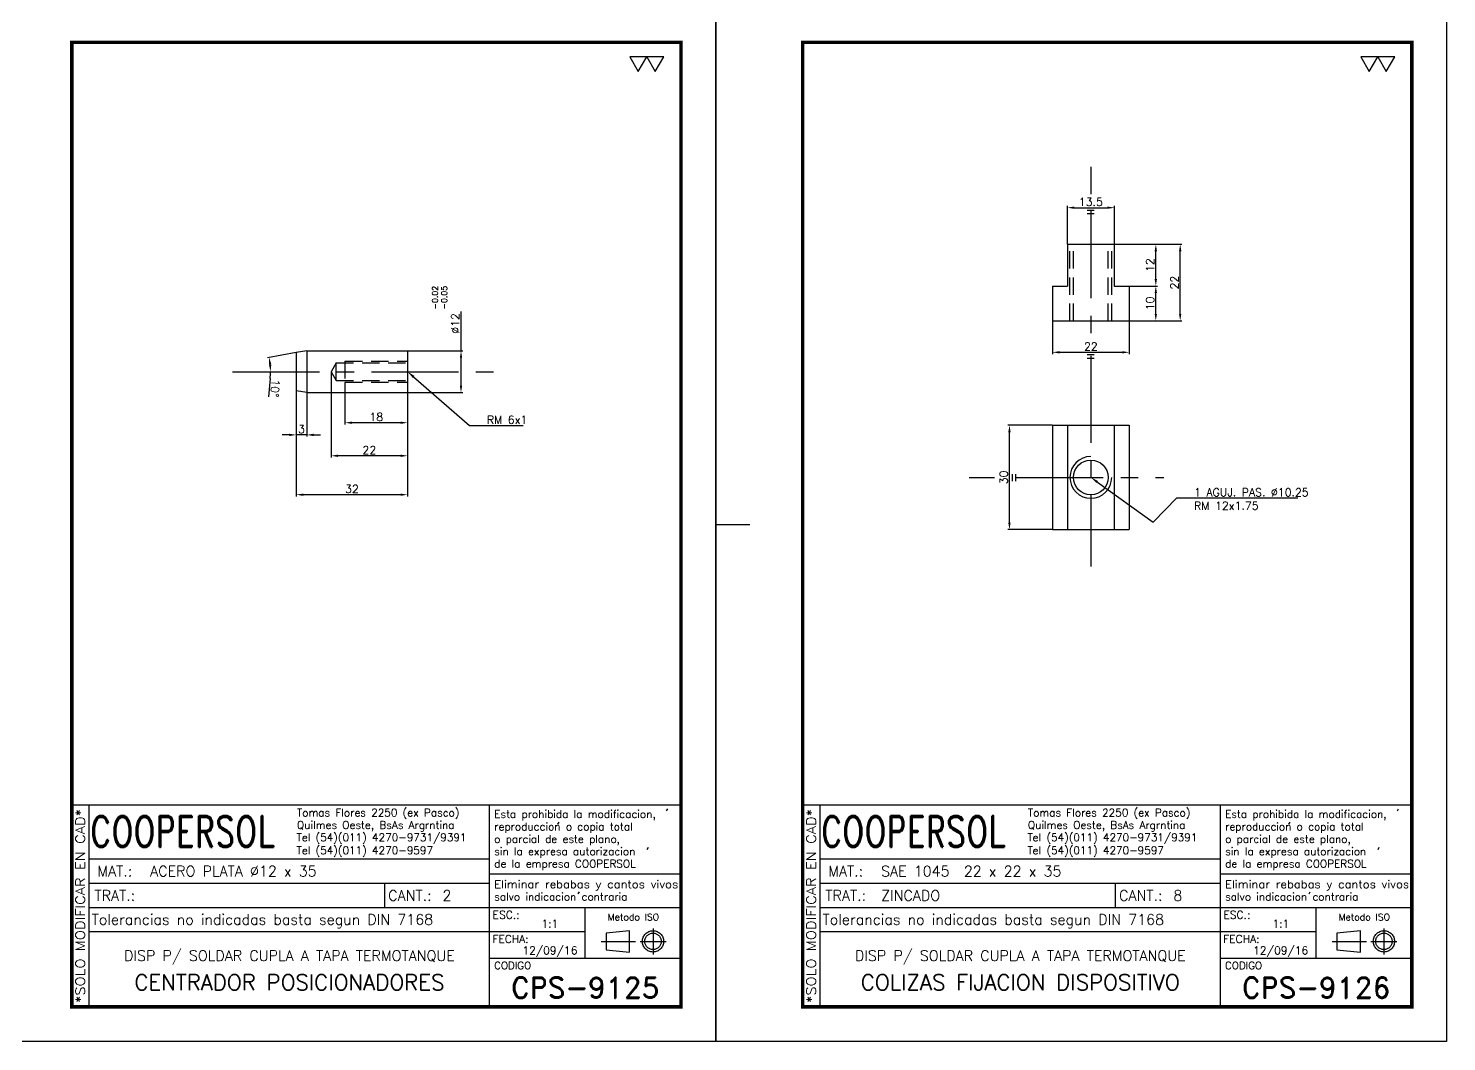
# Model space of a CAD drawing. Extents: x -21308 to -16735, y 11657 to 13517.
# Drawn here: x -20665.5 to -20258, y 11927.4 to 12218.4 of the extents above; entities that cross this region are included whole.
import ezdxf
from ezdxf import colors
from ezdxf.entities.mleader import LeaderData, LeaderLine
from ezdxf.enums import TextEntityAlignment as Align
from ezdxf.math import Vec2, Vec3

# ---------------------------------------------------------------- set-up
doc = ezdxf.new("R2010")
doc.units = 0
doc.header["$LTSCALE"] = 20
doc.header["$MEASUREMENT"] = 0
doc.linetypes.add('CENTER', pattern=[2, 1.25, -0.25, 0.25, -0.25])
doc.linetypes.add('HIDDEN', pattern=[0.375, 0.25, -0.125])
doc.layers.get('0').update_dxf_attribs({"linetype": 'CONTINUOUS'})
doc.layers.get('DEFPOINTS').update_dxf_attribs({"linetype": 'CONTINUOUS'})
for name, color, linetype in [('0-CO', 3, 'CONTINUOUS'), ('1', 1, 'CENTER'), ('CL', 1, 'CENTER'), ('CO', 3, 'CONTINUOUS'), ('FI', 1, 'CONTINUOUS'), ('OC', 1, 'HIDDEN')]:
    doc.layers.add(name, color=color, linetype=linetype)
doc.styles.add('ROMAND', font='ROMAND')
doc.styles.add('ROMANS', font='ROMANS.SHX')
doc.dimstyles.new('1', dxfattribs={"dimtxt": 2.3, "dimasz": 2, "dimexe": 0.5, "dimexo": 0.0625, "dimgap": 0.5, "dimtad": 1, "dimdec": 4, "dimdsep": 46, "dimtxsty": 'ROMANS', "dimcen": -2, "dimclrt": 7, "dimadec": 0, "dimazin": 0, "dimtfac": 0.869565, "dimtdec": 4, "dimtmove": 0, "dimatfit": 3, "dimfxl": 1, "dimtolj": 1, "dimarcsym": 0})

# ---------------------------------------------------------------- blocks, each defined once
blk = doc.blocks.new('A4G')
blk.add_line((0, 148.5), (9.75, 148.5))
blk.add_lwpolyline([(0, 297), (210, 297), (210, 0), (0, 0)], close=True)
at = {"const_width": 1}
blk.add_lwpolyline([(25, 287), (200, 287), (200, 10), (25, 10)], close=True, dxfattribs=at)
blk = doc.blocks.new('COOPERSOLROT-02')
for p, q in [((0, 58), (175, 58)), ((0, 0), (0, 58)), ((5, 0), (5, 58)), ((120, 0), (120, 58)), ((175, 0), (175, 58)), ((5, 42.5), (120, 42.5)), ((120, 38.19), (175, 38.19)), ((5, 35.5), (120, 35.5)), ((89.89, 28.5), (89.89, 35.5)), ((5, 28.5), (175, 28.5)), ((147.5, 14), (147.5, 28.5)), ((147.5, 21.5), (5, 21.5)), ((120, 14), (175, 14)), ((0, 0), (175, 0))]:
    blk.add_line(p, q)
at = {"color": 1, "linetype": 'CENTER'}
blk.add_line((166.98, 22.51), (166.98, 15.06), dxfattribs=at)
for points in [[(152.09, 18.79), (161.93, 18.79)], [(163.26, 18.79), (170.71, 18.79)]]:
    blk.add_lwpolyline(points, dxfattribs=at)
at = {"layer": '1'}
for points in [[(139.66, 52.43), (140.02, 53.02)], [(170.85, 56.26), (171.21, 56.85)], [(165.28, 45.22), (165.64, 45.81)], [(145.46, 32.42), (145.82, 33.01)]]:
    blk.add_lwpolyline(points, dxfattribs=at)
blk.add_lwpolyline([(160.25, 18.79), (160.25, 21.83), (153.47, 21.16), (153.47, 16.41), (160.25, 15.74)], close=True, dxfattribs=at)
for radius in [3.05, 2.37]:
    blk.add_circle((166.98, 18.79), radius, dxfattribs=at)
at = {"style": 'ROMANS', "width": 0.996387}
blk.add_text('*SOLO MODIFICAR EN CAD*', height=2.7, rotation=90, dxfattribs=at).set_placement((3.77, 1.09), (3.77, 56.81), align=Align.FIT)
at = {"style": 'ROMAND', "width": 0.75}
blk.add_text('COOPERSOL', height=9, dxfattribs=at).set_placement((5.26, 45.85))
at = {"style": 'ROMANS'}
for s, p in [('MAT.:', (7.32, 37.47)), ('TRAT.:', (6.5, 30.47)), ('CANT.:', (90.89, 30.47)), ('Tolerancias no indicadas basta segun DIN 7168', (5.7, 23.56))]:
    blk.add_text(s, height=3, dxfattribs=at).set_placement(p)
for tag, height, style, p in [('CONJUNTO', 2.3, 'ROMANS', (62.5, 17.5)), ('SUBCONJUNTO', 3, 'ROMANS', (62.5, 11.5)), ('COD-PLA', 6, 'ROMAND', (147.5, 5.5)), ('DENOMINACION', 4.5, 'ROMANS', (62.5, 4.75))]:
    blk.add_attdef(tag, text='', height=height, dxfattribs=dict(style=style)).set_placement(p, align=Align.MIDDLE)
at = {"layer": '1', "style": 'ROMANS'}
for s, height, p in [('Tomas Flores 2250 (ex Pasco)', 2.2, (64.69, 54.68)), ('Quilmes Oeste, BsAs Argrntina', 2.2, (64.69, 51.12)), ('Esta prohibida la modificacion,', 2.2, (121.36, 54.23)), ('reproduccion o copia total', 2.2, (121.36, 50.67)), ('Tel (54)(011) 4270-9731/9391', 2.2, (64.55, 47.56)), ('o parcial de este plano,', 2.2, (121.36, 47.11)), ('Tel (54)(011) 4270-9597', 2.2, (64.55, 43.83)), ('sin la expresa autorizacion ', 2.2, (121.36, 43.55)), ('de la empresa COOPERSOL', 2.2, (121.36, 39.99)), ('salvo indicacion contraria', 2.2, (121.36, 30.54)), ('ESC.:', 2.25, (120.89, 25.29)), ('FECHA:', 2.25, (120.81, 18.36)), ('CODIGO', 2.16, (121.33, 10.78))]:
    blk.add_text(s, height=height, dxfattribs=at).set_placement(p)
at = {"layer": '1', "style": 'ROMANS', "width": 0.96139}
blk.add_text('Eliminar rebabas y cantos vivos', height=2.2, dxfattribs=at).set_placement((121.34, 34.1), (174.21, 34.1), align=Align.FIT)
at = {"layer": '1', "style": 'ROMANS'}
blk.add_text('Metodo ISO', height=1.948, dxfattribs=at).set_placement((161.34, 25.77), align=Align.MIDDLE)
for tag, p in [('MAT', (22.51, 37.47)), ('TRAT', (22.51, 30.47)), ('CANT', (106.49, 30.47))]:
    blk.add_attdef(tag, p, '', height=3, dxfattribs=at)
for tag, p in [('ESC', (137.33, 22.73)), ('FECHA', (137.33, 15.06))]:
    blk.add_attdef(tag, text='', height=2.25, dxfattribs=at).set_placement(p, align=Align.CENTER)
blk = doc.blocks.new('*D428')
at = {"layer": 'CO', "color": 0, "lineweight": -2}
for p, q in [((-20371.3, 12104.46), (-20384.12, 12104.46)), ((-20383.62, 12076.46), (-20383.62, 12102.46)), ((-20371.3, 12074.46), (-20384.12, 12074.46))]:
    blk.add_line(p, q, dxfattribs=at)
at = {"layer": 'CO', "color": 0}
for points in [[(-20383.95, 12102.46), (-20383.28, 12102.46), (-20383.62, 12104.46)], [(-20383.95, 12076.46), (-20383.28, 12076.46), (-20383.62, 12074.46)]]:
    blk.add_solid(points, dxfattribs=at)
at = {"layer": 'DEFPOINTS', "color": 0}
for p in [(-20383.62, 12104.46), (-20371.23, 12104.46), (-20371.23, 12074.46)]:
    blk.add_point(p, dxfattribs=at)
at = {"layer": 'CO', "color": 7, "insert": (-20385.27, 12089.46), "char_height": 2.3, "attachment_point": 5, "rotation": 90, "style": 'ROMANS'}
blk.add_mtext('\\A1;30', dxfattribs=at)
blk = doc.blocks.new('*D429')
at = {"layer": 'CO', "color": 0, "lineweight": -2}
for p, q in [((-20349.17, 12144.43), (-20341.06, 12144.43)), ((-20341.56, 12136.43), (-20341.56, 12142.43)), ((-20349.17, 12134.43), (-20341.06, 12134.43))]:
    blk.add_line(p, q, dxfattribs=at)
at = {"layer": 'CO', "color": 0}
for points in [[(-20341.9, 12142.43), (-20341.23, 12142.43), (-20341.56, 12144.43)], [(-20341.9, 12136.43), (-20341.23, 12136.43), (-20341.56, 12134.43)]]:
    blk.add_solid(points, dxfattribs=at)
at = {"layer": 'DEFPOINTS', "color": 0}
for p in [(-20349.23, 12144.43), (-20341.56, 12144.43), (-20349.23, 12134.43)]:
    blk.add_point(p, dxfattribs=at)
at = {"layer": 'CO', "color": 7, "insert": (-20343.21, 12139.43), "char_height": 2.3, "attachment_point": 5, "rotation": 90, "style": 'ROMANS'}
blk.add_mtext('\\A1;10', dxfattribs=at)
blk = doc.blocks.new('*D430')
at = {"layer": 'CO', "color": 0, "lineweight": -2}
for p, q in [((-20353.42, 12156.43), (-20341.06, 12156.43)), ((-20341.56, 12146.43), (-20341.56, 12154.43)), ((-20349.17, 12144.43), (-20341.06, 12144.43))]:
    blk.add_line(p, q, dxfattribs=at)
at = {"layer": 'CO', "color": 0}
for points in [[(-20341.9, 12154.43), (-20341.23, 12154.43), (-20341.56, 12156.43)], [(-20341.9, 12146.43), (-20341.23, 12146.43), (-20341.56, 12144.43)]]:
    blk.add_solid(points, dxfattribs=at)
at = {"layer": 'DEFPOINTS', "color": 0}
for p in [(-20353.48, 12156.43), (-20341.56, 12156.43), (-20349.23, 12144.43)]:
    blk.add_point(p, dxfattribs=at)
at = {"layer": 'CO', "color": 7, "insert": (-20343.21, 12150.43), "char_height": 2.3, "attachment_point": 5, "rotation": 90, "style": 'ROMANS'}
blk.add_mtext('\\A1;12', dxfattribs=at)
blk = doc.blocks.new('*D431')
at = {"layer": 'CO', "color": 0, "lineweight": -2}
for p, q in [((-20353.42, 12156.43), (-20334.06, 12156.43)), ((-20334.56, 12136.43), (-20334.56, 12154.43)), ((-20349.17, 12134.43), (-20334.06, 12134.43))]:
    blk.add_line(p, q, dxfattribs=at)
at = {"layer": 'CO', "color": 0}
for points in [[(-20334.9, 12154.43), (-20334.23, 12154.43), (-20334.56, 12156.43)], [(-20334.9, 12136.43), (-20334.23, 12136.43), (-20334.56, 12134.43)]]:
    blk.add_solid(points, dxfattribs=at)
at = {"layer": 'DEFPOINTS', "color": 0}
for p in [(-20353.48, 12156.43), (-20334.56, 12156.43), (-20349.23, 12134.43)]:
    blk.add_point(p, dxfattribs=at)
at = {"layer": 'CO', "color": 7, "insert": (-20336.21, 12145.43), "char_height": 2.3, "attachment_point": 5, "rotation": 90, "style": 'ROMANS'}
blk.add_mtext('\\A1;22', dxfattribs=at)
blk = doc.blocks.new('*D432')
at = {"layer": 'CO', "color": 0, "lineweight": -2}
for p, q in [((-20366.98, 12156.49), (-20366.98, 12167.43)), ((-20364.98, 12166.93), (-20355.48, 12166.93)), ((-20353.48, 12156.49), (-20353.48, 12167.43))]:
    blk.add_line(p, q, dxfattribs=at)
at = {"layer": 'CO', "color": 0}
for points in [[(-20364.98, 12167.27), (-20364.98, 12166.6), (-20366.98, 12166.93)], [(-20355.48, 12167.27), (-20355.48, 12166.6), (-20353.48, 12166.93)]]:
    blk.add_solid(points, dxfattribs=at)
at = {"layer": 'DEFPOINTS', "color": 0}
for p in [(-20353.48, 12166.93), (-20366.98, 12156.43), (-20353.48, 12156.43)]:
    blk.add_point(p, dxfattribs=at)
at = {"layer": 'CO', "color": 7, "insert": (-20360.23, 12168.58), "char_height": 2.3, "attachment_point": 5, "style": 'ROMANS'}
blk.add_mtext('\\A1;13.5', dxfattribs=at)
blk = doc.blocks.new('*D433')
at = {"layer": 'CO', "color": 0, "lineweight": -2}
for p, q in [((-20371.23, 12134.36), (-20371.23, 12124.9)), ((-20349.23, 12134.36), (-20349.23, 12124.9)), ((-20369.23, 12125.4), (-20351.23, 12125.4))]:
    blk.add_line(p, q, dxfattribs=at)
at = {"layer": 'CO', "color": 0}
for points in [[(-20369.23, 12125.73), (-20369.23, 12125.07), (-20371.23, 12125.4)], [(-20351.23, 12125.73), (-20351.23, 12125.07), (-20349.23, 12125.4)]]:
    blk.add_solid(points, dxfattribs=at)
at = {"layer": 'DEFPOINTS', "color": 0}
for p in [(-20371.23, 12134.43), (-20349.23, 12134.43), (-20349.23, 12125.4)]:
    blk.add_point(p, dxfattribs=at)
at = {"layer": 'CO', "color": 7, "insert": (-20360.23, 12127.05), "char_height": 2.3, "attachment_point": 5, "style": 'ROMANS'}
blk.add_mtext('\\A1;22', dxfattribs=at)
blk = doc.blocks.new('*D434')
at = {"layer": 'CO', "color": 0, "lineweight": -2}
for p, q in [((-20574.54, 12116.77), (-20574.54, 12104.68)), ((-20556.54, 12113.77), (-20556.54, 12104.68)), ((-20558.54, 12105.18), (-20572.54, 12105.18))]:
    blk.add_line(p, q, dxfattribs=at)
at = {"layer": 'CO', "color": 0}
for points in [[(-20572.54, 12105.51), (-20572.54, 12104.84), (-20574.54, 12105.18)], [(-20558.54, 12105.51), (-20558.54, 12104.84), (-20556.54, 12105.18)]]:
    blk.add_solid(points, dxfattribs=at)
at = {"layer": 'DEFPOINTS', "color": 0}
for p in [(-20574.54, 12116.83), (-20556.54, 12113.83), (-20574.54, 12105.18)]:
    blk.add_point(p, dxfattribs=at)
at = {"layer": 'CO', "color": 7, "insert": (-20565.54, 12106.83), "char_height": 2.3, "attachment_point": 5, "style": 'ROMANS'}
blk.add_mtext('\\A1;18', dxfattribs=at)
blk = doc.blocks.new('*D435')
at = {"layer": 'CO', "color": 0, "lineweight": -2}
for p, q in [((-20578.54, 12119.77), (-20578.54, 12095.18)), ((-20556.54, 12113.77), (-20556.54, 12095.18)), ((-20558.54, 12095.68), (-20576.54, 12095.68))]:
    blk.add_line(p, q, dxfattribs=at)
at = {"layer": 'CO', "color": 0}
for points in [[(-20576.54, 12096.01), (-20576.54, 12095.34), (-20578.54, 12095.68)], [(-20558.54, 12096.01), (-20558.54, 12095.34), (-20556.54, 12095.68)]]:
    blk.add_solid(points, dxfattribs=at)
at = {"layer": 'DEFPOINTS', "color": 0}
for p in [(-20578.54, 12119.83), (-20556.54, 12113.83), (-20578.54, 12095.68)]:
    blk.add_point(p, dxfattribs=at)
at = {"layer": 'CO', "color": 7, "insert": (-20567.54, 12097.33), "char_height": 2.3, "attachment_point": 5, "style": 'ROMANS'}
blk.add_mtext('\\A1;22', dxfattribs=at)
blk = doc.blocks.new('*D436')
at = {"layer": 'CO', "color": 0, "lineweight": -2}
for p, q in [((-20588.54, 12114.3), (-20588.54, 12084)), ((-20556.54, 12113.77), (-20556.54, 12084)), ((-20558.54, 12084.5), (-20586.54, 12084.5))]:
    blk.add_line(p, q, dxfattribs=at)
at = {"layer": 'CO', "color": 0}
for points in [[(-20586.54, 12084.83), (-20586.54, 12084.17), (-20588.54, 12084.5)], [(-20558.54, 12084.83), (-20558.54, 12084.17), (-20556.54, 12084.5)]]:
    blk.add_solid(points, dxfattribs=at)
at = {"layer": 'DEFPOINTS', "color": 0}
for p in [(-20588.54, 12114.36), (-20556.54, 12113.83), (-20588.54, 12084.5)]:
    blk.add_point(p, dxfattribs=at)
at = {"layer": 'CO', "color": 7, "insert": (-20572.54, 12086.15), "char_height": 2.3, "attachment_point": 5, "style": 'ROMANS'}
blk.add_mtext('\\A1;32', dxfattribs=at)
blk = doc.blocks.new('*D437')
at = {"layer": 'CO', "color": 0, "lineweight": -2}
for p, q in [((-20588.54, 12113.77), (-20588.54, 12101.18)), ((-20585.54, 12113.77), (-20585.54, 12101.18)), ((-20590.54, 12101.68), (-20592.54, 12101.68)), ((-20585.54, 12101.68), (-20588.54, 12101.68)), ((-20583.54, 12101.68), (-20581.54, 12101.68))]:
    blk.add_line(p, q, dxfattribs=at)
at = {"layer": 'CO', "color": 0}
for points in [[(-20590.54, 12102.02), (-20590.54, 12101.35), (-20588.54, 12101.68)], [(-20583.54, 12102.02), (-20583.54, 12101.35), (-20585.54, 12101.68)]]:
    blk.add_solid(points, dxfattribs=at)
at = {"layer": 'DEFPOINTS', "color": 0}
for p in [(-20588.54, 12113.83), (-20585.54, 12113.83), (-20588.54, 12101.68)]:
    blk.add_point(p, dxfattribs=at)
at = {"layer": 'CO', "color": 7, "insert": (-20587.04, 12103.33), "char_height": 2.3, "attachment_point": 5, "style": 'ROMANS'}
blk.add_mtext('\\A1;3', dxfattribs=at)
blk = doc.blocks.new('*D438')
at = {"layer": 'CO', "color": 0, "lineweight": -2}
for p, q in [((-20588.6, 12125.3), (-20596.8, 12123.85)), ((-20596.03, 12117.84), (-20596.48, 12112.58))]:
    blk.add_line(p, q, dxfattribs=at)
for start, end in [(4.8522, 5.1478), (355.1478, 0)]:
    blk.add_arc((-20619.57, 12119.83), 23.62, start, end, dxfattribs=at)
at = {"layer": 'CO', "color": 0}
for points in [[(-20596.37, 12121.91), (-20595.71, 12122), (-20596.31, 12123.94)], [(-20595.7, 12121.85), (-20596.36, 12121.82), (-20595.95, 12119.83)]]:
    blk.add_solid(points, dxfattribs=at)
at = {"layer": 'DEFPOINTS', "color": 0}
for p in [(-20588.54, 12125.31), (-20585.54, 12125.83), (-20606.89, 12119.83), (-20596.11, 12122.58), (-20528.78, 12119.83)]:
    blk.add_point(p, dxfattribs=at)
at = {"layer": 'CO', "color": 7, "insert": (-20594.61, 12115.07), "char_height": 2.3, "attachment_point": 5, "rotation": 265.1478, "style": 'ROMANS'}
blk.add_mtext('\\A1;10°', dxfattribs=at)
blk = doc.blocks.new('*D439')
at = {"layer": 'CO', "color": 0, "lineweight": -2}
for p, q in [((-20541.2, 12125.83), (-20541.2, 12137.08)), ((-20556.48, 12125.83), (-20540.7, 12125.83)), ((-20541.2, 12115.83), (-20541.2, 12123.83)), ((-20556.48, 12113.83), (-20540.7, 12113.83))]:
    blk.add_line(p, q, dxfattribs=at)
at = {"layer": 'CO', "color": 0}
for points in [[(-20541.53, 12123.83), (-20540.86, 12123.83), (-20541.2, 12125.83)], [(-20541.53, 12115.83), (-20540.86, 12115.83), (-20541.2, 12113.83)]]:
    blk.add_solid(points, dxfattribs=at)
at = {"layer": 'DEFPOINTS', "color": 0}
for p in [(-20556.54, 12125.83), (-20541.2, 12125.83), (-20556.54, 12113.83)]:
    blk.add_point(p, dxfattribs=at)
at = {"layer": 'CO', "color": 7, "insert": (-20542.85, 12133.68), "char_height": 2.3, "attachment_point": 5, "rotation": 90, "style": 'ROMANS'}
blk.add_mtext('\\A1;%%C12', dxfattribs=at)
blk = doc.blocks.new('TOL')
at = {"layer": '0-CO', "style": 'ROMANS'}
for tag, p in [('TOLSUP', (2.34, 3.94)), ('TOLINF', (2.34, 1.29))]:
    blk.add_attdef(tag, p, '', height=1.64, dxfattribs=at)

msp = doc.modelspace()

# ---------------------------------------------------------------- linework, layer by layer
for p, q in [((-20366.98444, 12156.4253), (-20353.48444, 12156.4253)), ((-20366.98444, 12156.4253), (-20366.98444, 12144.4253)), ((-20353.48444, 12156.4253), (-20353.48444, 12144.4253)), ((-20371.23444, 12144.4253), (-20366.98444, 12144.4253)), ((-20371.23444, 12144.4253), (-20371.23444, 12134.4253)), ((-20353.48444, 12144.4253), (-20349.23444, 12144.4253)), ((-20349.23444, 12144.4253), (-20349.23444, 12134.4253)), ((-20371.23444, 12134.4253), (-20349.23444, 12134.4253)), ((-20585.54236, 12125.835), (-20588.54236, 12125.30602)), ((-20588.54236, 12125.30602), (-20588.54236, 12114.36398)), ((-20585.54236, 12125.835), (-20556.54236, 12125.835)), ((-20585.54236, 12125.835), (-20585.54236, 12113.835)), ((-20556.54236, 12125.835), (-20556.54236, 12113.835)), ((-20585.54236, 12113.835), (-20588.54236, 12114.36398)), ((-20585.54236, 12113.835), (-20556.54236, 12113.835)), ((-20371.23444, 12104.46278), (-20349.23444, 12104.46278)), ((-20371.23444, 12104.46278), (-20371.23444, 12074.46278)), ((-20366.98444, 12104.46278), (-20366.98444, 12074.46278)), ((-20353.48444, 12104.46278), (-20353.48444, 12074.46278)), ((-20349.23444, 12104.46278), (-20349.23444, 12074.46278)), ((-20371.23444, 12074.46278), (-20349.23444, 12074.46278))]:
    msp.add_line(p, q)
msp.add_circle((-20360.23444, 12089.46278), 5)
at = {"layer": 'CL'}
for p, q in [((-20360.23444, 12178.65888), (-20360.23444, 12170.84904)), ((-20360.23444, 12165.90961), (-20360.23444, 12129.15774)), ((-20360.23444, 12124.42916), (-20360.23444, 12063.89767)), ((-20606.89169, 12119.835), (-20528.77598, 12119.835)), ((-20395.23974, 12089.46278), (-20387.88438, 12089.46278)), ((-20381.66061, 12089.46278), (-20339.2973, 12089.46278))]:
    msp.add_line(p, q, dxfattribs=at)
at = {"layer": 'CO'}
for p, q in [((-20359.26253, 12166.15902), (-20361.26265, 12166.15902)), ((-20359.26253, 12165.15902), (-20361.26265, 12165.15902)), ((-20359.26253, 12124.62488), (-20361.26265, 12124.62488)), ((-20359.26253, 12123.62488), (-20361.26265, 12123.62488)), ((-20382.84317, 12090.43469), (-20382.84317, 12088.43457)), ((-20381.84317, 12090.43469), (-20381.84317, 12088.43457))]:
    msp.add_line(p, q, dxfattribs=at)
for points in [[(-20490.25656, 12206.02856), (-20487.81241, 12210.26195), (-20492.70071, 12210.26195)], [(-20485.36825, 12206.02856), (-20482.9241, 12210.26195), (-20487.81241, 12210.26195)], [(-20280.25656, 12206.02856), (-20277.81241, 12210.26195), (-20282.70071, 12210.26195)], [(-20275.36825, 12206.02856), (-20272.9241, 12210.26195), (-20277.81241, 12210.26195)]]:
    msp.add_lwpolyline(points, close=True, dxfattribs=at)
at = {"layer": 'FI'}
msp.add_arc((-20360.23444, 12089.46278), 6, 90, 0, dxfattribs=at)
at = {"layer": 'OC'}
for p, q in [((-20366.23444, 12134.4253), (-20366.23444, 12156.4253)), ((-20365.23444, 12134.4253), (-20365.23444, 12156.4253)), ((-20355.23444, 12134.4253), (-20355.23444, 12156.4253)), ((-20354.23444, 12134.4253), (-20354.23444, 12156.4253)), ((-20577.09899, 12122.335), (-20578.54236, 12119.835)), ((-20578.54236, 12119.835), (-20577.09899, 12117.335)), ((-20577.09899, 12122.335), (-20556.54236, 12122.335)), ((-20577.09899, 12117.335), (-20577.09899, 12122.335)), ((-20574.54236, 12122.835), (-20556.54236, 12122.835)), ((-20574.54236, 12122.835), (-20574.54236, 12116.835)), ((-20577.09899, 12117.335), (-20556.54236, 12117.335)), ((-20574.54236, 12116.835), (-20556.54236, 12116.835))]:
    msp.add_line(p, q, dxfattribs=at)

# ---------------------------------------------------------------- block references
for p in [(-20678.00568, 11927.42201), (-20468.00568, 11927.42201)]:
    msp.add_blockref('A4G', p)
ref = msp.add_blockref('COOPERSOLROT-02', (-20653.00568, 11937.42201))
ref.add_attrib('COD-PLA', 'CPS-9125', dxfattribs={"height": 6, "style": 'ROMAND'}).set_placement((-20505.50568, 11942.92201), align=Align.MIDDLE)
ref.add_attrib('FECHA', '12/09/16', dxfattribs={"layer": '1', "height": 2.25, "style": 'ROMANS'}).set_placement((-20515.671, 11952.48301), align=Align.CENTER)
ref.add_attrib('MAT', 'ACERO PLATA %%c12 x 35', (-20630.50039, 11974.89016), dxfattribs={"layer": '1', "height": 3, "style": 'ROMANS'})
ref.add_attrib('ESC', '1:1', dxfattribs={"layer": '1', "height": 2.25, "style": 'ROMANS'}).set_placement((-20515.671, 11960.15056), align=Align.CENTER)
ref.add_attrib('CANT', '2', (-20546.51509, 11967.89016), dxfattribs={"layer": '1', "height": 3, "style": 'ROMANS'})
ref.add_attrib('DENOMINACION', 'CENTRADOR POSICIONADORES', dxfattribs={"height": 4.5, "style": 'ROMANS'}).set_placement((-20590.50568, 11944.45983), align=Align.MIDDLE)
ref.add_attrib('SUBCONJUNTO', 'DISP P/ SOLDAR CUPLA A TAPA TERMOTANQUE', dxfattribs={"height": 3, "style": 'ROMANS'}).set_placement((-20590.50568, 11951.89986), align=Align.MIDDLE)
ref = msp.add_blockref('COOPERSOLROT-02', (-20443.00568, 11937.42201))
ref.add_attrib('COD-PLA', 'CPS-9126', dxfattribs={"height": 6, "style": 'ROMAND'}).set_placement((-20295.50568, 11942.92201), align=Align.MIDDLE)
ref.add_attrib('FECHA', '12/09/16', dxfattribs={"layer": '1', "height": 2.25, "style": 'ROMANS'}).set_placement((-20305.671, 11952.48301), align=Align.CENTER)
ref.add_attrib('MAT', 'SAE 1045  22 x 22 x 35', (-20420.50039, 11974.89016), dxfattribs={"layer": '1', "height": 3, "style": 'ROMANS'})
ref.add_attrib('TRAT', 'ZINCADO', (-20420.50039, 11967.89016), dxfattribs={"layer": '1', "height": 3, "style": 'ROMANS'})
ref.add_attrib('ESC', '1:1', dxfattribs={"layer": '1', "height": 2.25, "style": 'ROMANS'}).set_placement((-20305.671, 11960.15056), align=Align.CENTER)
ref.add_attrib('CANT', '8', (-20336.51509, 11967.89016), dxfattribs={"layer": '1', "height": 3, "style": 'ROMANS'})
ref.add_attrib('DENOMINACION', 'COLIZAS FIJACION DISPOSITIVO', dxfattribs={"height": 4.5, "style": 'ROMANS'}).set_placement((-20380.50568, 11944.45983), align=Align.MIDDLE)
ref.add_attrib('SUBCONJUNTO', 'DISP P/ SOLDAR CUPLA A TAPA TERMOTANQUE', dxfattribs={"height": 3, "style": 'ROMANS'}).set_placement((-20380.50568, 11951.89986), align=Align.MIDDLE)
at = {"layer": 'CO', "rotation": 90}
msp.add_blockref('TOL', (-20543.9098, 12135.38382), dxfattribs=at).add_auto_attribs({'TOLINF': '-0.05', 'TOLSUP': '-0.02'})

# ---------------------------------------------------------------- dimensions: what is measured, and where the dimension line sits
at = {"layer": 'CO'}
for base, p1, p2, picture, middle in [((-20353.48444, 12166.93302), (-20366.98444, 12156.4253), (-20353.48444, 12156.4253), '*D432', (-20360.23444, 12168.58302)), ((-20349.23444, 12125.39888), (-20371.23444, 12134.4253), (-20349.23444, 12134.4253), '*D433', (-20360.23444, 12127.04888)), ((-20578.54236, 12095.67512), (-20556.54236, 12113.835), (-20578.54236, 12119.835), '*D435', (-20567.54236, 12097.32512)), ((-20574.54236, 12105.17516), (-20556.54236, 12113.835), (-20574.54236, 12116.835), '*D434', (-20565.54236, 12106.82516)), ((-20588.54236, 12101.68249), (-20585.54236, 12113.835), (-20588.54236, 12113.835), '*D437', (-20587.04236, 12103.33249)), ((-20588.54236, 12084.4986), (-20556.54236, 12113.835), (-20588.54236, 12114.36398), '*D436', (-20572.54236, 12086.1486))]:
    dim = msp.add_linear_dim(base=base, p1=p1, p2=p2, dimstyle='1', dxfattribs=at)
    dim.commit()
    dim.dimension.update_dxf_attribs({"geometry": picture, "text_midpoint": middle})
for base, p1, p2, picture, middle in [((-20341.56186, 12156.4253), (-20349.23444, 12144.4253), (-20353.48444, 12156.4253), '*D430', (-20343.21186, 12150.4253)), ((-20334.56499, 12156.4253), (-20349.23444, 12134.4253), (-20353.48444, 12156.4253), '*D431', (-20336.21499, 12145.4253)), ((-20341.56186, 12144.4253), (-20349.23444, 12134.4253), (-20349.23444, 12144.4253), '*D429', (-20343.21186, 12139.4253)), ((-20383.61718, 12104.46278), (-20371.23444, 12074.46278), (-20371.23444, 12104.46278), '*D428', (-20385.26718, 12089.46278))]:
    dim = msp.add_linear_dim(base=base, p1=p1, p2=p2, angle=90, dimstyle='1', dxfattribs=at)
    dim.commit()
    dim.dimension.update_dxf_attribs({"geometry": picture, "text_midpoint": middle})
dim = msp.add_linear_dim(base=(-20541.19743, 12125.835), p1=(-20556.54236, 12113.835), p2=(-20556.54236, 12125.835), angle=90, text='%%C<>', dimstyle='1', dxfattribs=at)
dim.commit()
dim.dimension.update_dxf_attribs({"geometry": '*D439', "text_midpoint": (-20541.19743, 12133.67527), "dimtype": 160})
dim = msp.add_angular_dim_2l(base=(-20596.10635, 12122.57751), line1=((-20606.89169, 12119.835), (-20528.77598, 12119.835)), line2=((-20585.54236, 12125.835), (-20588.54236, 12125.30602)), dimstyle='1', dxfattribs=at)
dim.commit()
dim.dimension.update_dxf_attribs({"geometry": '*D438', "text_midpoint": (-20594.61014, 12115.07096)})

# ---------------------------------------------------------------- leaders
ml = msp.add_multileader_mtext('Standard', dxfattribs=at)
ml.set_content('RM 6x1', color=7, style='ROMANS')
ml.set_leader_properties(color=256, linetype='ByLayer', lineweight=-1)
ml.build(insert=Vec2(0, 0))
ml.multileader.update_dxf_attribs({"text_left_attachment_type": 6, "text_right_attachment_type": 5, "dogleg_length": 4, "arrow_head_size": 2.3})
ctx = ml.context
ctx.base_point, ctx.char_height, ctx.arrow_head_size, ctx.landing_gap_size, ctx.plane_origin = Vec3(-20534.76123, 12104.41926), 2.3, 2.3, 1, Vec3(-20556.54236, 12119.835)
ctx.left_attachment, ctx.right_attachment = 6, 5
notes = []
notes.append((ctx, [(0, (1, 1, 0), (-20538.76123, 12104.41926), (1, 0), 4, [(0, [(-20556.54236, 12119.835)], 0, [])])]))
ctx.mtext.insert, ctx.mtext.flow_direction = Vec3(-20533.76123, 12107.17926), 5
ml = msp.add_multileader_mtext('Standard', dxfattribs=at)
ml.set_content('1 AGUJ. PAS. %%C10.25\\PRM 12x1.75', color=7, style='ROMANS')
ml.set_leader_properties(color=256, linetype='ByLayer', lineweight=-1)
ml.build(insert=Vec2(0, 0))
ml.multileader.update_dxf_attribs({"text_left_attachment_type": 6, "text_right_attachment_type": 5, "dogleg_length": 4, "arrow_head_size": 2.3})
ctx = ml.context
ctx.base_point, ctx.char_height, ctx.arrow_head_size, ctx.landing_gap_size, ctx.plane_origin = Vec3(-20331.56795, 12083.57216), 2.3, 2.3, 1, Vec3(-20360.23444, 12089.46278)
ctx.left_attachment, ctx.right_attachment = 6, 5
notes.append((ctx, [(0, (1, 1, 0), (-20335.56795, 12083.57216), (1, 0), 4, [(0, [(-20360.23444, 12089.46278), (-20342.34566, 12076.64101)], 0, [])])]))
ctx.mtext.insert, ctx.mtext.flow_direction = Vec3(-20330.56795, 12086.33216), 5
for ctx, leaders in notes:
    for number, flags, end, landing, length, lines in leaders:
        leader = LeaderData()
        leader.index, (leader.has_last_leader_line, leader.has_dogleg_vector, leader.attachment_direction) = number, flags
        leader.last_leader_point, leader.dogleg_vector, leader.dogleg_length = Vec3(end), Vec3(landing), length
        for number, points, colour, breaks in lines:
            line = LeaderLine()
            line.index, line.vertices, line.color, line.breaks = number, Vec3.list(points), colors.encode_raw_color(colour), breaks
            leader.lines.append(line)
        ctx.leaders.append(leader)

doc.saveas('drawing.dxf')
